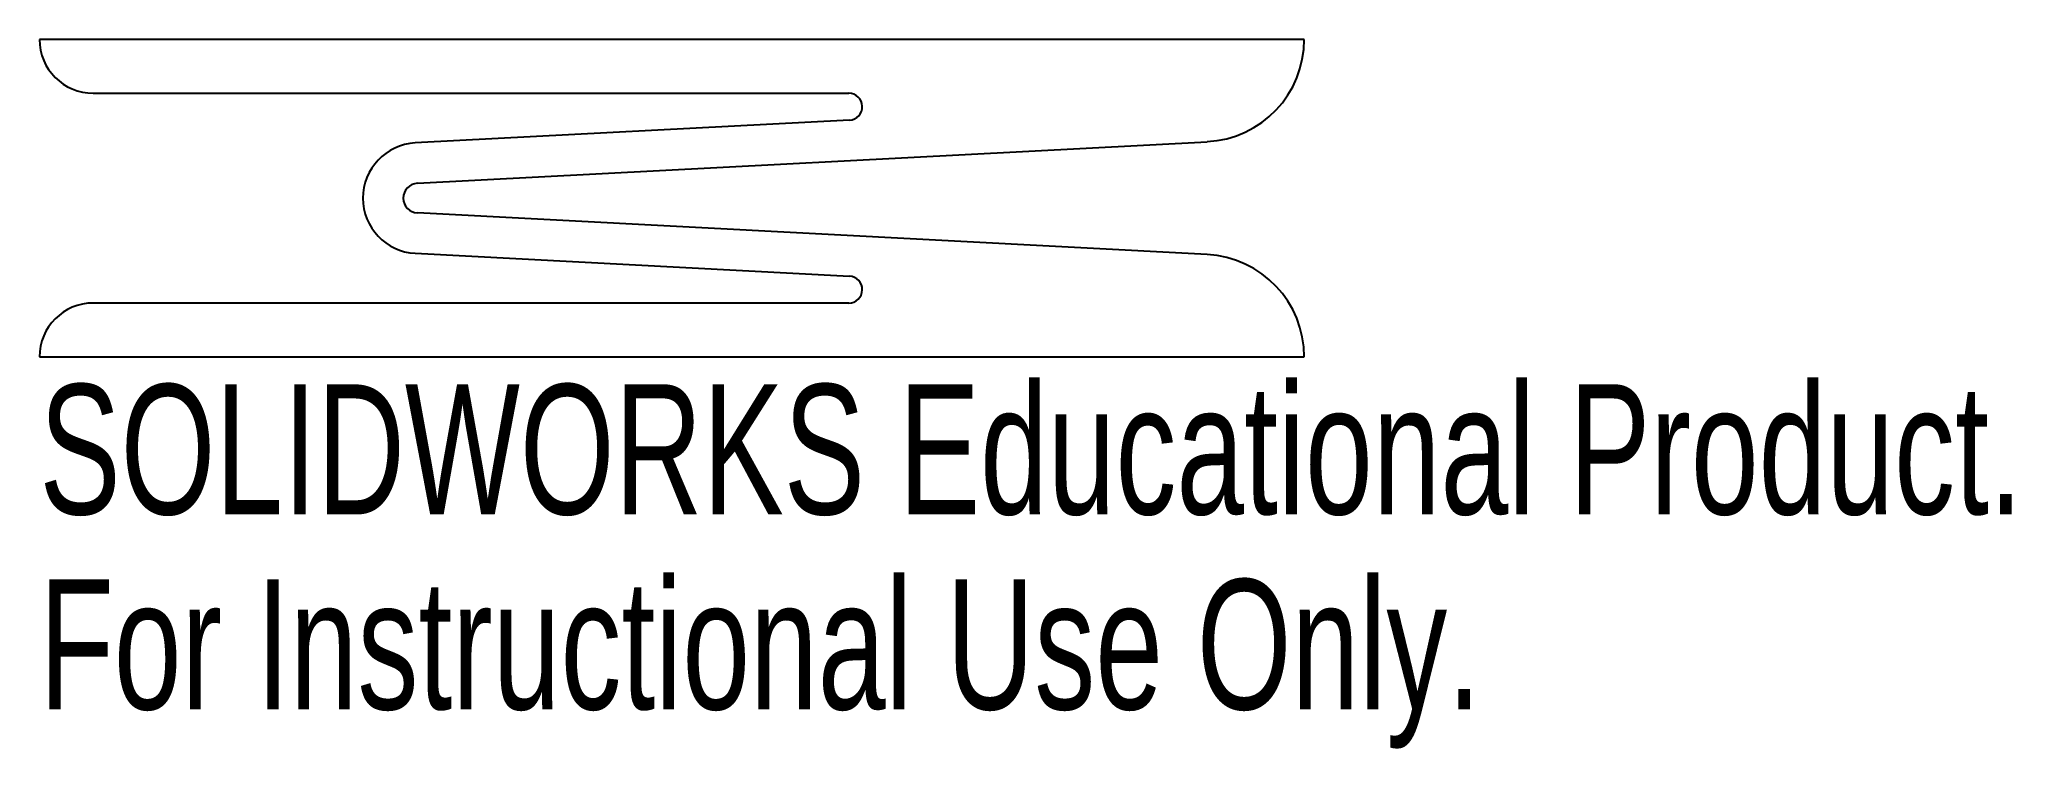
# Model space of a CAD drawing. Header units: millimetres. Extents: x -52.1 to 21.2, y -13 to 13.4.
import ezdxf

# ---------------------------------------------------------------- set-up
doc = ezdxf.new("R2010")
doc.units = ezdxf.units.MM
doc.styles.add('SLDTEXTSTYLE0', font='TXT', dxfattribs={"width": 0.7})

msp = doc.modelspace()

# ---------------------------------------------------------------- linework, layer by layer
at = {"color": 7, "linetype": 'Continuous', "lineweight": 25}
for p, q in [((-5.08, 13.4), (-52.07, 13.4)), ((-50.07, 11.4), (-22, 11.4)), ((-21.974, 10.401), (-38.108, 9.55)), ((-38.029, 8.052), (-8.686, 9.599)), ((-8.686, 5.401), (-38.029, 6.948)), ((-38.108, 5.45), (-21.974, 4.599)), ((-22, 3.6), (-50.07, 3.6)), ((-52.07, 1.6), (-5.08, 1.6))]:
    msp.add_line(p, q, dxfattribs=at)
for centre, radius, start, end in [((-50.07, 13.4), 2, 180, 270), ((-8.886, 13.4), 3.806, 273.01798, 0), ((-22, 10.9), 0.5, 273.01798, 90), ((-38, 7.5), 2.053, 93.01798, 266.98202), ((-38, 7.5), 0.553, 93.01798, 266.98202), ((-8.886, 1.6), 3.806, 0, 86.98202), ((-22, 4.1), 0.5, 270, 86.98202), ((-50.07, 1.6), 2, 90, 180)]:
    msp.add_arc(centre, radius, start, end, dxfattribs=at)

# ---------------------------------------------------------------- texts
at = {"color": 7, "linetype": 'Continuous', "char_height": 4.83362, "attachment_point": 1, "style": 'SLDTEXTSTYLE0'}
for s, insert in [('SOLIDWORKS Educational Product.', (-52.07, 0.58)), ('For Instructional Use Only.', (-52.07, -6.67))]:
    msp.add_mtext(s, dxfattribs=dict(at, insert=insert))

doc.saveas('drawing.dxf')
